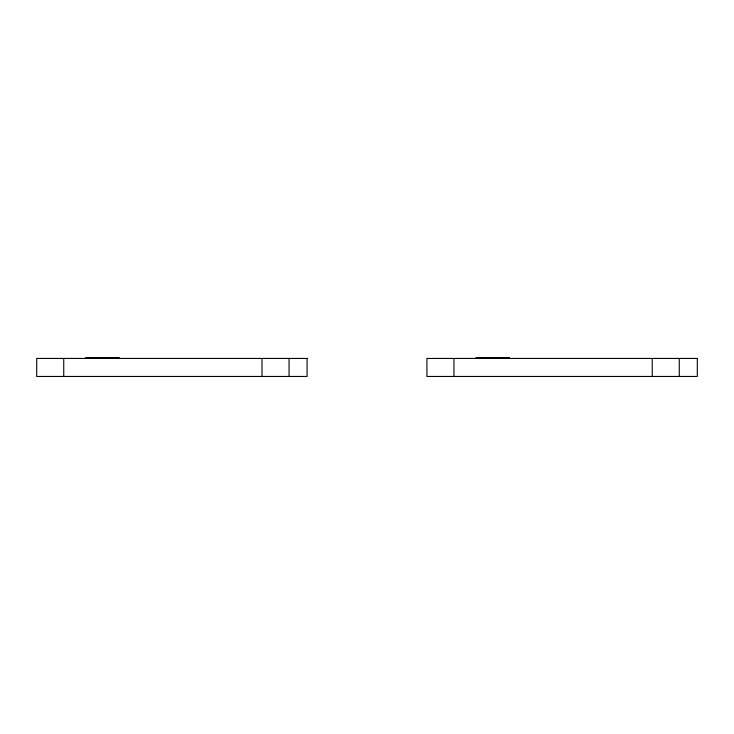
<?xml version="1.0" encoding="UTF-8"?>
<svg xmlns="http://www.w3.org/2000/svg" width="734" height="734" viewBox="0 0 734 734"><rect width="100%" height="100%" fill="white"/><g stroke="black" fill="none" stroke-linecap="round" stroke-linejoin="round"><path stroke-width="1.1" d="M85.667 357.541L119.266 357.541M475.889 357.541L509.488 357.541M679.271 358.44L679.271 376.459M652.232 358.44L652.232 376.459M453.961 358.44L453.961 376.459M289.058 358.44L289.058 376.459M262.02 358.44L262.02 376.459M63.739 358.44L63.739 376.459M307.078 358.44L36.7 358.44L36.7 376.459L307.078 376.459L307.078 358.44M697.3 358.44L426.922 358.44L426.922 376.459L697.3 376.459L697.3 358.44"/></g></svg>
